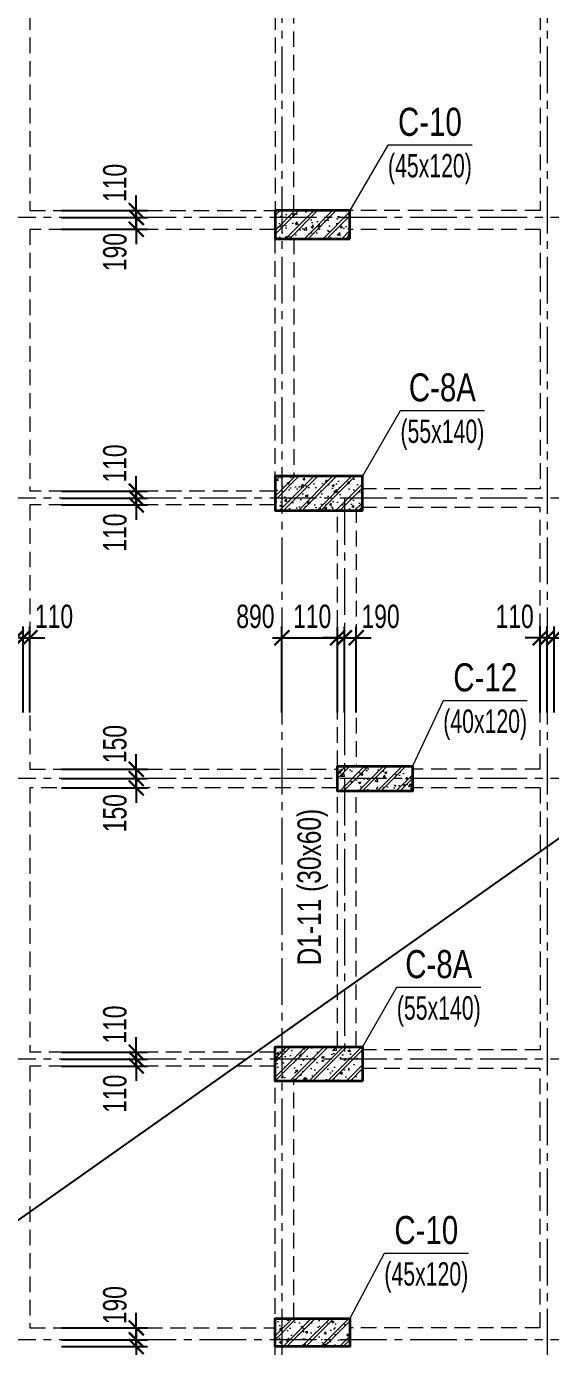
# Model space of a CAD drawing. Header units: millimetres. Extents: x 0 to 132533, y 0 to 93608.
# Drawn here: x 57692 to 66092, y 38627 to 59802 of the extents above; entities that cross this region are included whole.
import ezdxf
from ezdxf.enums import TextEntityAlignment as Align

# ---------------------------------------------------------------- set-up
doc = ezdxf.new("R2010")
doc.units = ezdxf.units.MM
doc.header["$LTSCALE"] = 1000
doc.header["$MEASUREMENT"] = 0
doc.linetypes.add('CENTER2', pattern=[1.125, 0.75, -0.125, 0.125, -0.125])
doc.linetypes.add('HIDDEN', pattern=[0.375, 0.25, -0.125])
for name, color, linetype, lineweight in [('CDC.01.AXIS', 160, 'CENTER2', 13), ('CDC.02.DIM', 1, 'Continuous', 18), ('CDC.03.BORDER', 3, 'Continuous', 25), ('CDC.07.TEXTCOL', 3, 'Continuous', 18), ('CDC.08.TEXTBEAM', 2, 'Continuous', 18), ('CDC.09.COLUMN', 4, 'Continuous', 35), ('CDC.10.HATCH', 163, 'Continuous', 9), ('CDC.13.BEAM', 8, 'HIDDEN', 18), ('TEXTCOL_SHAPE', 6, 'Continuous', 20)]:
    doc.layers.add(name, color=color, linetype=linetype, lineweight=lineweight)
doc.layers.add('KCS_Plotter', color=11, linetype='Continuous', plot=False)
doc.styles.add('KCS_SMTEXT', font='arial.ttf', dxfattribs={"width": 0.7})
doc.dimstyles.new('KCS_DIM150', dxfattribs={"dimscale": 150, "dimtxt": 2.5, "dimasz": 1.6, "dimexe": 1.2, "dimexo": 0, "dimgap": 1, "dimtad": 1, "dimdec": 0, "dimzin": 0, "dimdsep": 46, "dimtxsty": 'KCS_SMTEXT', "dimblk": 'ARCHTICK', "dimcen": 0, "dimdle": 1, "dimclrd": 1, "dimclre": 1, "dimclrt": 2, "dimadec": 0, "dimazin": 0, "dimtfac": 1, "dimtdec": 0, "dimtix": 1, "dimtmove": 2, "dimatfit": 3, "dimfxl": 1, "dimtolj": 1, "dimtzin": 0, "dimarcsym": 0})
pattern_1 = [(50, (428814.13, -460582.55), (358.63009, -31.37607), [37.5, -412.5]), (355, (428814.13, -460582.55), (-69.37567, 376.09607), [30, -330]), (100.4514, (428844.02, -460585.17), (289.2547, 344.71977), [31.8701, -350.57106]), (46.1842, (428814.13, -460482.55), (533.62052, -82.7595), [56.25, -618.75]), (96.6356, (428858.6, -460489.45), (467.33135, 487.05894), [47.80514, -525.8565]), (351.1842, (428814.13, -460482.55), (467.33097, 487.0593), [45, -495]), (21, (428864.13, -460507.55), (298.45353, -201.30945), [37.5, -412.5]), (326, (428864.13, -460507.55), (121.65767, 362.57502), [30, -330]), (71.4514, (428889, -460524.33), (420.11131, 161.26525), [31.8701, -350.57106]), (37.5, (428814.13, -460582.55), (6.079928, 166.446927), [0, -326, 0, -335, 0, -331.25]), (7.5, (428814.13, -460582.55), (131.53477, 197.205856), [0, -191, 0, -318.5, 0, -126.25]), (327.5, (428702.63, -460582.55), (266.911218, -11.277436), [0, -125, 0, -390, 0, -517.5]), (317.5, (428652.63, -460582.55), (291.593085, 50.05249), [0, -162.5, 0, -259, 0, -367.5]), (45, (428814.13, -460582.55), (-150.26019, 150.26019), []), (45, (428814.13, -460521.3), (-150.26019, 150.26019), [])]
pattern_2 = [(50, (428814.13, -437987.55), (358.63009, -31.37607), [37.5, -412.5]), (355, (428814.13, -437987.55), (-69.37567, 376.09607), [30, -330]), (100.4514, (428844.02, -437990.17), (289.2547, 344.71977), [31.8701, -350.57106]), (46.1842, (428814.13, -437887.55), (533.62052, -82.7595), [56.25, -618.75]), (96.6356, (428858.6, -437894.45), (467.33135, 487.05894), [47.80514, -525.8565]), (351.1842, (428814.13, -437887.55), (467.33097, 487.0593), [45, -495]), (21, (428864.13, -437912.55), (298.45353, -201.30945), [37.5, -412.5]), (326, (428864.13, -437912.55), (121.65767, 362.57502), [30, -330]), (71.4514, (428889, -437929.33), (420.11131, 161.26525), [31.8701, -350.57106]), (37.5, (428814.13, -437987.55), (6.079928, 166.446927), [0, -326, 0, -335, 0, -331.25]), (7.5, (428814.13, -437987.55), (131.53477, 197.205856), [0, -191, 0, -318.5, 0, -126.25]), (327.5, (428702.63, -437987.55), (266.911218, -11.277436), [0, -125, 0, -390, 0, -517.5]), (317.5, (428652.63, -437987.55), (291.593085, 50.05249), [0, -162.5, 0, -259, 0, -367.5]), (45, (428814.13, -437987.55), (-150.26019, 150.26019), []), (45, (428814.13, -437926.3), (-150.26019, 150.26019), [])]

# ---------------------------------------------------------------- blocks, each defined once
blk = doc.blocks.new('_ArchTick')
at = {"color": 0, "linetype": 'ByBlock', "const_width": 0.15}
blk.add_lwpolyline([(-0.5, -0.5), (0.5, 0.5)], dxfattribs=at)
blk = doc.blocks.new('*D136')
at = {"layer": 'CDC.02.DIM', "color": 1, "lineweight": -2, "transparency": 16777216}
for p, q in [((59452, 56737), (59452, 56977)), ((58252, 56737), (59632, 56737)), ((58252, 56547), (59632, 56547)), ((59452, 56547), (59452, 56737)), ((59452, 56547), (59452, 56307))]:
    blk.add_line(p, q, dxfattribs=at)
at = {"layer": 'Defpoints', "color": 0, "transparency": 16777216}
for p in [(58252, 56737), (58252, 56547), (59452, 56737)]:
    blk.add_point(p, dxfattribs=at)
at = {"layer": 'CDC.02.DIM', "color": 1, "lineweight": -2, "transparency": 16777216, "xscale": 240, "yscale": 240, "zscale": 240}
for p, rotation in [((59452, 56737), 270), ((59452, 56547), 90)]:
    blk.add_blockref('_ArchTick', p, dxfattribs=dict(at, rotation=rotation))
at = {"layer": 'CDC.02.DIM', "color": 2, "transparency": 16777216, "insert": (59110, 56182), "char_height": 375, "attachment_point": 5, "rotation": 90, "style": 'KCS_SMTEXT'}
blk.add_mtext('\\A1;190', dxfattribs=at)
blk = doc.blocks.new('*D137')
at = {"layer": 'CDC.02.DIM', "color": 1, "lineweight": -2, "transparency": 16777216}
for p, q in [((59452, 56847), (59452, 57087)), ((58252, 56847), (59632, 56847)), ((59452, 56847), (59452, 56737)), ((58252, 56737), (59632, 56737)), ((59452, 56737), (59452, 56497))]:
    blk.add_line(p, q, dxfattribs=at)
at = {"layer": 'Defpoints', "color": 0, "transparency": 16777216}
for p in [(58252, 56847), (58252, 56737), (59452, 56737)]:
    blk.add_point(p, dxfattribs=at)
at = {"layer": 'CDC.02.DIM', "color": 1, "lineweight": -2, "transparency": 16777216, "xscale": 240, "yscale": 240, "zscale": 240}
for p, rotation in [((59452, 56847), 270), ((59452, 56737), 90)]:
    blk.add_blockref('_ArchTick', p, dxfattribs=dict(at, rotation=rotation))
at = {"layer": 'CDC.02.DIM', "color": 2, "transparency": 16777216, "insert": (59110, 57291), "char_height": 375, "attachment_point": 5, "rotation": 90, "style": 'KCS_SMTEXT'}
blk.add_mtext('\\A1;110', dxfattribs=at)
blk = doc.blocks.new('*D138')
at = {"layer": 'CDC.02.DIM', "color": 1, "lineweight": -2, "transparency": 16777216}
for p, q in [((59452, 52237), (59452, 52477)), ((58252, 52237), (59632, 52237)), ((58252, 52127), (59632, 52127)), ((59452, 52127), (59452, 52237)), ((59452, 52127), (59452, 51887))]:
    blk.add_line(p, q, dxfattribs=at)
at = {"layer": 'Defpoints', "color": 0, "transparency": 16777216}
for p in [(58252, 52237), (58252, 52127), (59452, 52237)]:
    blk.add_point(p, dxfattribs=at)
at = {"layer": 'CDC.02.DIM', "color": 1, "lineweight": -2, "transparency": 16777216, "xscale": 240, "yscale": 240, "zscale": 240}
for p, rotation in [((59452, 52237), 270), ((59452, 52127), 90)]:
    blk.add_blockref('_ArchTick', p, dxfattribs=dict(at, rotation=rotation))
at = {"layer": 'CDC.02.DIM', "color": 2, "transparency": 16777216, "insert": (59110, 51682), "char_height": 375, "attachment_point": 5, "rotation": 90, "style": 'KCS_SMTEXT'}
blk.add_mtext('\\A1;110', dxfattribs=at)
blk = doc.blocks.new('*D139')
at = {"layer": 'CDC.02.DIM', "color": 1, "lineweight": -2, "transparency": 16777216}
for p, q in [((59452, 52347), (59452, 52587)), ((58252, 52347), (59632, 52347)), ((59452, 52347), (59452, 52237)), ((58252, 52237), (59632, 52237)), ((59452, 52237), (59452, 51997))]:
    blk.add_line(p, q, dxfattribs=at)
at = {"layer": 'Defpoints', "color": 0, "transparency": 16777216}
for p in [(58252, 52347), (58252, 52237), (59452, 52237)]:
    blk.add_point(p, dxfattribs=at)
at = {"layer": 'CDC.02.DIM', "color": 1, "lineweight": -2, "transparency": 16777216, "xscale": 240, "yscale": 240, "zscale": 240}
for p, rotation in [((59452, 52347), 270), ((59452, 52237), 90)]:
    blk.add_blockref('_ArchTick', p, dxfattribs=dict(at, rotation=rotation))
at = {"layer": 'CDC.02.DIM', "color": 2, "transparency": 16777216, "insert": (59110, 52791), "char_height": 375, "attachment_point": 5, "rotation": 90, "style": 'KCS_SMTEXT'}
blk.add_mtext('\\A1;110', dxfattribs=at)
blk = doc.blocks.new('*D140')
at = {"layer": 'CDC.02.DIM', "color": 1, "lineweight": -2, "transparency": 16777216}
for p, q in [((59452, 47737), (59452, 47977)), ((58252, 47737), (59632, 47737)), ((59452, 47587), (59452, 47737)), ((58252, 47587), (59632, 47587)), ((59452, 47587), (59452, 47347))]:
    blk.add_line(p, q, dxfattribs=at)
at = {"layer": 'Defpoints', "color": 0, "transparency": 16777216}
for p in [(58252, 47737), (59452, 47737), (58252, 47587)]:
    blk.add_point(p, dxfattribs=at)
at = {"layer": 'CDC.02.DIM', "color": 1, "lineweight": -2, "transparency": 16777216, "xscale": 240, "yscale": 240, "zscale": 240}
for p, rotation in [((59452, 47737), 270), ((59452, 47587), 90)]:
    blk.add_blockref('_ArchTick', p, dxfattribs=dict(at, rotation=rotation))
at = {"layer": 'CDC.02.DIM', "color": 2, "transparency": 16777216, "insert": (59110, 47182), "char_height": 375, "attachment_point": 5, "rotation": 90, "style": 'KCS_SMTEXT'}
blk.add_mtext('\\A1;150', dxfattribs=at)
blk = doc.blocks.new('*D141')
at = {"layer": 'CDC.02.DIM', "color": 1, "lineweight": -2, "transparency": 16777216}
for p, q in [((59452, 47887), (59452, 48127)), ((58252, 47887), (59632, 47887)), ((59452, 47887), (59452, 47737)), ((58252, 47737), (59632, 47737)), ((59452, 47737), (59452, 47497))]:
    blk.add_line(p, q, dxfattribs=at)
at = {"layer": 'Defpoints', "color": 0, "transparency": 16777216}
for p in [(58252, 47887), (58252, 47737), (59452, 47737)]:
    blk.add_point(p, dxfattribs=at)
at = {"layer": 'CDC.02.DIM', "color": 1, "lineweight": -2, "transparency": 16777216, "xscale": 240, "yscale": 240, "zscale": 240}
for p, rotation in [((59452, 47887), 270), ((59452, 47737), 90)]:
    blk.add_blockref('_ArchTick', p, dxfattribs=dict(at, rotation=rotation))
at = {"layer": 'CDC.02.DIM', "color": 2, "transparency": 16777216, "insert": (59110, 48291), "char_height": 375, "attachment_point": 5, "rotation": 90, "style": 'KCS_SMTEXT'}
blk.add_mtext('\\A1;150', dxfattribs=at)
blk = doc.blocks.new('*D142')
at = {"layer": 'CDC.02.DIM', "color": 1, "lineweight": -2, "transparency": 16777216}
for p, q in [((59452, 38737), (59452, 38977)), ((58252, 38737), (59632, 38737)), ((58252, 38627), (59632, 38627)), ((59452, 38627), (59452, 38737)), ((59452, 38627), (59452, 38387))]:
    blk.add_line(p, q, dxfattribs=at)
at = {"layer": 'Defpoints', "color": 0, "transparency": 16777216}
for p in [(58252, 38737), (58252, 38627), (59452, 38737)]:
    blk.add_point(p, dxfattribs=at)
at = {"layer": 'CDC.02.DIM', "color": 1, "lineweight": -2, "transparency": 16777216, "xscale": 240, "yscale": 240, "zscale": 240}
for p, rotation in [((59452, 38737), 270), ((59452, 38627), 90)]:
    blk.add_blockref('_ArchTick', p, dxfattribs=dict(at, rotation=rotation))
at = {"layer": 'CDC.02.DIM', "color": 2, "transparency": 16777216, "insert": (59110, 38182), "char_height": 375, "attachment_point": 5, "rotation": 90, "style": 'KCS_SMTEXT'}
blk.add_mtext('\\A1;110', dxfattribs=at)
blk = doc.blocks.new('*D143')
at = {"layer": 'CDC.02.DIM', "color": 1, "lineweight": -2, "transparency": 16777216}
for p, q in [((59452, 38927), (59452, 39167)), ((58252, 38927), (59632, 38927)), ((59452, 38927), (59452, 38737)), ((58252, 38737), (59632, 38737)), ((59452, 38737), (59452, 38497))]:
    blk.add_line(p, q, dxfattribs=at)
at = {"layer": 'Defpoints', "color": 0, "transparency": 16777216}
for p in [(58252, 38927), (58252, 38737), (59452, 38737)]:
    blk.add_point(p, dxfattribs=at)
at = {"layer": 'CDC.02.DIM', "color": 1, "lineweight": -2, "transparency": 16777216, "xscale": 240, "yscale": 240, "zscale": 240}
for p, rotation in [((59452, 38927), 270), ((59452, 38737), 90)]:
    blk.add_blockref('_ArchTick', p, dxfattribs=dict(at, rotation=rotation))
at = {"layer": 'CDC.02.DIM', "color": 2, "transparency": 16777216, "insert": (59110, 39291), "char_height": 375, "attachment_point": 5, "rotation": 90, "style": 'KCS_SMTEXT'}
blk.add_mtext('\\A1;190', dxfattribs=at)
blk = doc.blocks.new('*D144')
at = {"layer": 'CDC.02.DIM', "color": 1, "lineweight": -2, "transparency": 16777216}
for p, q in [((59452, 43237), (59452, 43477)), ((58252, 43237), (59632, 43237)), ((59452, 43127), (59452, 43237)), ((58252, 43127), (59632, 43127)), ((59452, 43127), (59452, 42887))]:
    blk.add_line(p, q, dxfattribs=at)
at = {"layer": 'Defpoints', "color": 0, "transparency": 16777216}
for p in [(58252, 43237), (59452, 43237), (58252, 43127)]:
    blk.add_point(p, dxfattribs=at)
at = {"layer": 'CDC.02.DIM', "color": 1, "lineweight": -2, "transparency": 16777216, "xscale": 240, "yscale": 240, "zscale": 240}
for p, rotation in [((59452, 43237), 270), ((59452, 43127), 90)]:
    blk.add_blockref('_ArchTick', p, dxfattribs=dict(at, rotation=rotation))
at = {"layer": 'CDC.02.DIM', "color": 2, "transparency": 16777216, "insert": (59110, 42682), "char_height": 375, "attachment_point": 5, "rotation": 90, "style": 'KCS_SMTEXT'}
blk.add_mtext('\\A1;110', dxfattribs=at)
blk = doc.blocks.new('*D145')
at = {"layer": 'CDC.02.DIM', "color": 1, "lineweight": -2, "transparency": 16777216}
for p, q in [((59452, 43347), (59452, 43587)), ((58252, 43347), (59632, 43347)), ((58252, 43237), (59632, 43237)), ((59452, 43347), (59452, 43237)), ((59452, 43237), (59452, 42997))]:
    blk.add_line(p, q, dxfattribs=at)
at = {"layer": 'Defpoints', "color": 0, "transparency": 16777216}
for p in [(58252, 43347), (58252, 43237), (59452, 43237)]:
    blk.add_point(p, dxfattribs=at)
at = {"layer": 'CDC.02.DIM', "color": 1, "lineweight": -2, "transparency": 16777216, "xscale": 240, "yscale": 240, "zscale": 240}
for p, rotation in [((59452, 43347), 270), ((59452, 43237), 90)]:
    blk.add_blockref('_ArchTick', p, dxfattribs=dict(at, rotation=rotation))
at = {"layer": 'CDC.02.DIM', "color": 2, "transparency": 16777216, "insert": (59110, 43791), "char_height": 375, "attachment_point": 5, "rotation": 90, "style": 'KCS_SMTEXT'}
blk.add_mtext('\\A1;110', dxfattribs=at)
blk = doc.blocks.new('*D232')
at = {"layer": 'CDC.02.DIM', "color": 1, "lineweight": -2, "transparency": 16777216}
for p, q in [((57637, 49996), (57397, 49996)), ((57637, 48796), (57637, 50176)), ((57637, 49996), (57747, 49996)), ((57747, 48796), (57747, 50176)), ((57747, 49996), (57987, 49996))]:
    blk.add_line(p, q, dxfattribs=at)
at = {"layer": 'Defpoints', "color": 0, "transparency": 16777216}
for p in [(57747, 49996), (57637, 48796), (57747, 48796)]:
    blk.add_point(p, dxfattribs=at)
at = {"layer": 'CDC.02.DIM', "color": 1, "lineweight": -2, "transparency": 16777216, "xscale": 240, "yscale": 240, "zscale": 240}
blk.add_blockref('_ArchTick', (57637, 49996), dxfattribs=at)
at = {"layer": 'CDC.02.DIM', "color": 1, "lineweight": -2, "transparency": 16777216, "xscale": 240, "yscale": 240, "zscale": 240, "rotation": 180}
blk.add_blockref('_ArchTick', (57747, 49996), dxfattribs=at)
at = {"layer": 'CDC.02.DIM', "color": 2, "transparency": 16777216, "insert": (58134, 50337), "char_height": 375, "attachment_point": 5, "style": 'KCS_SMTEXT'}
blk.add_mtext('\\A1;110', dxfattribs=at)
blk = doc.blocks.new('*D233')
at = {"layer": 'CDC.02.DIM', "color": 1, "lineweight": -2, "transparency": 16777216}
for p, q in [((57527, 49996), (57287, 49996)), ((57527, 48796), (57527, 50176)), ((57637, 49996), (57527, 49996)), ((57637, 48796), (57637, 50176)), ((57637, 49996), (57877, 49996))]:
    blk.add_line(p, q, dxfattribs=at)
at = {"layer": 'Defpoints', "color": 0, "transparency": 16777216}
for p in [(57527, 49996), (57527, 48796), (57637, 48796)]:
    blk.add_point(p, dxfattribs=at)
at = {"layer": 'CDC.02.DIM', "color": 1, "lineweight": -2, "transparency": 16777216, "xscale": 240, "yscale": 240, "zscale": 240}
blk.add_blockref('_ArchTick', (57527, 49996), dxfattribs=at)
at = {"layer": 'CDC.02.DIM', "color": 1, "lineweight": -2, "transparency": 16777216, "xscale": 240, "yscale": 240, "zscale": 240, "rotation": 180}
blk.add_blockref('_ArchTick', (57637, 49996), dxfattribs=at)
at = {"layer": 'CDC.02.DIM', "color": 2, "transparency": 16777216, "insert": (57116, 50337), "char_height": 375, "attachment_point": 5, "style": 'KCS_SMTEXT'}
blk.add_mtext('\\A1;110', dxfattribs=at)
blk = doc.blocks.new('*D234')
at = {"layer": 'CDC.02.DIM', "color": 1, "lineweight": -2, "transparency": 16777216}
for p, q in [((66037, 49996), (65797, 49996)), ((66037, 48796), (66037, 50176)), ((66037, 49996), (66147, 49996)), ((66147, 48796), (66147, 50176)), ((66147, 49996), (66387, 49996))]:
    blk.add_line(p, q, dxfattribs=at)
at = {"layer": 'Defpoints', "color": 0, "transparency": 16777216}
for p in [(66147, 49996), (66037, 48796), (66147, 48796)]:
    blk.add_point(p, dxfattribs=at)
at = {"layer": 'CDC.02.DIM', "color": 1, "lineweight": -2, "transparency": 16777216, "xscale": 240, "yscale": 240, "zscale": 240}
blk.add_blockref('_ArchTick', (66037, 49996), dxfattribs=at)
at = {"layer": 'CDC.02.DIM', "color": 1, "lineweight": -2, "transparency": 16777216, "xscale": 240, "yscale": 240, "zscale": 240, "rotation": 180}
blk.add_blockref('_ArchTick', (66147, 49996), dxfattribs=at)
at = {"layer": 'CDC.02.DIM', "color": 2, "transparency": 16777216, "insert": (66534, 50337), "char_height": 375, "attachment_point": 5, "style": 'KCS_SMTEXT'}
blk.add_mtext('\\A1;110', dxfattribs=at)
blk = doc.blocks.new('*D235')
at = {"layer": 'CDC.02.DIM', "color": 1, "lineweight": -2, "transparency": 16777216}
for p, q in [((65927, 49996), (65687, 49996)), ((65927, 48796), (65927, 50176)), ((66037, 49996), (65927, 49996)), ((66037, 48796), (66037, 50176)), ((66037, 49996), (66277, 49996))]:
    blk.add_line(p, q, dxfattribs=at)
at = {"layer": 'Defpoints', "color": 0, "transparency": 16777216}
for p in [(65927, 49996), (65927, 48796), (66037, 48796)]:
    blk.add_point(p, dxfattribs=at)
at = {"layer": 'CDC.02.DIM', "color": 1, "lineweight": -2, "transparency": 16777216, "xscale": 240, "yscale": 240, "zscale": 240}
blk.add_blockref('_ArchTick', (65927, 49996), dxfattribs=at)
at = {"layer": 'CDC.02.DIM', "color": 1, "lineweight": -2, "transparency": 16777216, "xscale": 240, "yscale": 240, "zscale": 240, "rotation": 180}
blk.add_blockref('_ArchTick', (66037, 49996), dxfattribs=at)
at = {"layer": 'CDC.02.DIM', "color": 2, "transparency": 16777216, "insert": (65516, 50337), "char_height": 375, "attachment_point": 5, "style": 'KCS_SMTEXT'}
blk.add_mtext('\\A1;110', dxfattribs=at)
blk = doc.blocks.new('*D238')
at = {"layer": 'CDC.02.DIM', "color": 1, "lineweight": -2, "transparency": 16777216}
for p, q in [((62787, 49996), (62547, 49996)), ((62787, 48796), (62787, 50176)), ((62787, 49996), (62977, 49996)), ((62977, 48796), (62977, 50176)), ((62977, 49996), (63217, 49996))]:
    blk.add_line(p, q, dxfattribs=at)
at = {"layer": 'Defpoints', "color": 0, "transparency": 16777216}
for p in [(62977, 49996), (62787, 48796), (62977, 48796)]:
    blk.add_point(p, dxfattribs=at)
at = {"layer": 'CDC.02.DIM', "color": 1, "lineweight": -2, "transparency": 16777216, "xscale": 240, "yscale": 240, "zscale": 240}
blk.add_blockref('_ArchTick', (62787, 49996), dxfattribs=at)
at = {"layer": 'CDC.02.DIM', "color": 1, "lineweight": -2, "transparency": 16777216, "xscale": 240, "yscale": 240, "zscale": 240, "rotation": 180}
blk.add_blockref('_ArchTick', (62977, 49996), dxfattribs=at)
at = {"layer": 'CDC.02.DIM', "color": 2, "transparency": 16777216, "insert": (63367, 50337), "char_height": 375, "attachment_point": 5, "style": 'KCS_SMTEXT'}
blk.add_mtext('\\A1;190', dxfattribs=at)
blk = doc.blocks.new('*D239')
at = {"layer": 'CDC.02.DIM', "color": 1, "lineweight": -2, "transparency": 16777216}
for p, q in [((62677, 49996), (62437, 49996)), ((62677, 48796), (62677, 50176)), ((62787, 49996), (62677, 49996)), ((62787, 48796), (62787, 50176)), ((62787, 49996), (63027, 49996))]:
    blk.add_line(p, q, dxfattribs=at)
at = {"layer": 'Defpoints', "color": 0, "transparency": 16777216}
for p in [(62677, 49996), (62677, 48796), (62787, 48796)]:
    blk.add_point(p, dxfattribs=at)
at = {"layer": 'CDC.02.DIM', "color": 1, "lineweight": -2, "transparency": 16777216, "xscale": 240, "yscale": 240, "zscale": 240}
blk.add_blockref('_ArchTick', (62677, 49996), dxfattribs=at)
at = {"layer": 'CDC.02.DIM', "color": 1, "lineweight": -2, "transparency": 16777216, "xscale": 240, "yscale": 240, "zscale": 240, "rotation": 180}
blk.add_blockref('_ArchTick', (62787, 49996), dxfattribs=at)
at = {"layer": 'CDC.02.DIM', "color": 2, "transparency": 16777216, "insert": (62271, 50337), "char_height": 375, "attachment_point": 5, "style": 'KCS_SMTEXT'}
blk.add_mtext('\\A1;110', dxfattribs=at)
blk = doc.blocks.new('*D240')
at = {"layer": 'CDC.02.DIM', "color": 1, "lineweight": -2, "transparency": 16777216}
for p, q in [((61637, 49996), (62827, 49996)), ((61787, 48796), (61787, 50176)), ((62677, 48796), (62677, 50176))]:
    blk.add_line(p, q, dxfattribs=at)
at = {"layer": 'Defpoints', "color": 0, "transparency": 16777216}
for p in [(62677, 49996), (61787, 48796), (62677, 48796)]:
    blk.add_point(p, dxfattribs=at)
at = {"layer": 'CDC.02.DIM', "color": 1, "lineweight": -2, "transparency": 16777216, "xscale": 240, "yscale": 240, "zscale": 240, "rotation": 180}
blk.add_blockref('_ArchTick', (61787, 49996), dxfattribs=at)
at = {"layer": 'CDC.02.DIM', "color": 1, "lineweight": -2, "transparency": 16777216, "xscale": 240, "yscale": 240, "zscale": 240}
blk.add_blockref('_ArchTick', (62677, 49996), dxfattribs=at)
at = {"layer": 'CDC.02.DIM', "color": 2, "transparency": 16777216, "insert": (61361, 50337), "char_height": 375, "attachment_point": 5, "style": 'KCS_SMTEXT'}
blk.add_mtext('\\A1;890', dxfattribs=at)

msp = doc.modelspace()

# ---------------------------------------------------------------- hatches: boundary and pattern name
at = {"layer": 'CDC.10.HATCH'}
h = msp.add_hatch(dxfattribs=at)
h.set_pattern_fill('BT-01', color=256, scale=50, pattern_type=2)
h.set_pattern_definition(pattern_2)
h.paths.add_polyline_path([(62876.5, 56846.5), (62876.5, 56396.5), (61676.5, 56396.5), (61676.5, 56846.5)])
h = msp.add_hatch(dxfattribs=at)
h.set_pattern_fill('BT-01', color=256, scale=50, pattern_type=2)
h.set_pattern_definition(pattern_1)
h.paths.add_polyline_path([(63076.5, 52036.5), (61676.5, 52036.5), (61676.5, 52586.5), (63076.5, 52586.5)])
h = msp.add_hatch(dxfattribs=at)
h.set_pattern_fill('BT-01', color=256, scale=50, pattern_type=2)
h.set_pattern_definition([(50, (456714.13, -433637.55), (358.63009, -31.37607), [37.5, -412.5]), (355, (456714.13, -433637.55), (-69.37567, 376.09607), [30, -330]), (100.4514, (456744.02, -433640.17), (289.2547, 344.71977), [31.8701, -350.57106]), (46.1842, (456714.13, -433537.55), (533.62052, -82.7595), [56.25, -618.75]), (96.6356, (456758.6, -433544.45), (467.33135, 487.05894), [47.80514, -525.8565]), (351.1842, (456714.13, -433537.55), (467.33097, 487.0593), [45, -495]), (21, (456764.13, -433562.55), (298.45353, -201.30945), [37.5, -412.5]), (326, (456764.13, -433562.55), (121.65767, 362.57502), [30, -330]), (71.4514, (456789, -433579.33), (420.11131, 161.26525), [31.8701, -350.57106]), (37.5, (456714.13, -433637.55), (6.079928, 166.446927), [0, -326, 0, -335, 0, -331.25]), (7.5, (456714.13, -433637.55), (131.53477, 197.205856), [0, -191, 0, -318.5, 0, -126.25]), (327.5, (456602.63, -433637.55), (266.911218, -11.277436), [0, -125, 0, -390, 0, -517.5]), (317.5, (456552.63, -433637.55), (291.593085, 50.05249), [0, -162.5, 0, -259, 0, -367.5]), (45, (456714.13, -433637.55), (-150.26019, 150.26019), []), (45, (456714.13, -433576.3), (-150.26019, 150.26019), [])])
h.paths.add_polyline_path([(63876.5, 47536.5), (62676.5, 47536.5), (62676.5, 47936.5), (63876.5, 47936.5)])
h = msp.add_hatch(dxfattribs=at)
h.set_pattern_fill('BT-01', color=256, scale=50, pattern_type=2)
h.set_pattern_definition(pattern_1)
h.paths.add_polyline_path([(63076.5, 43436.5), (61676.5, 43436.5), (61676.5, 42886.5), (63076.5, 42886.5)])
h = msp.add_hatch(dxfattribs=at)
h.set_pattern_fill('BT-01', color=256, scale=50, pattern_type=2)
h.set_pattern_definition(pattern_2)
h.paths.add_polyline_path([(62876.5, 38626.5), (62876.5, 39076.5), (61676.5, 39076.5), (61676.5, 38626.5)])

# ---------------------------------------------------------------- linework, layer by layer
at = {"layer": 'CDC.01.AXIS'}
for p, q in [((61786.5, 85356.5), (61786.5, 10116.5)), ((66036.5, 85356.5), (66036.5, 10116.5)), ((93840.4, 56736.5), (13229.2, 56736.5)), ((93840.4, 52236.5), (13229.2, 52236.5)), ((62786.5, 52236.5), (62786.5, 43236.5)), ((93840.4, 47736.5), (13229.2, 47736.5)), ((93840.4, 43236.5), (13229.2, 43236.5)), ((93840.4, 38736.5), (13229.2, 38736.5))]:
    msp.add_line(p, q, dxfattribs=at)
at = {"layer": 'CDC.03.BORDER'}
msp.add_line((62476.5, 56846.5), (61676.5, 56846.5), dxfattribs=at)
at = {"layer": 'CDC.07.TEXTCOL', "color": 8}
for p, q in [((63482.7, 57896.5), (62876.5, 56846.5)), ((64832.7, 57896.5), (63482.7, 57896.5)), ((63682.7, 53636.5), (63076.5, 52586.5)), ((65032.7, 53636.5), (63682.7, 53636.5)), ((64368.6, 48986.5), (63876.5, 47936.5)), ((65718.6, 48986.5), (64368.6, 48986.5)), ((63625, 44386.5), (63076.5, 43436.5)), ((64975, 44386.5), (63625, 44386.5)), ((63425, 40121.5), (62876.5, 39076.5)), ((64775, 40121.5), (63425, 40121.5))]:
    msp.add_line(p, q, dxfattribs=at)
at = {"layer": 'CDC.09.COLUMN'}
for points in [[(62876.5, 56396.5), (62876.5, 56846.5), (61676.5, 56846.5), (61676.5, 56396.5)], [(63076.5, 52586.5), (61676.5, 52586.5), (61676.5, 52036.5), (63076.5, 52036.5)], [(62676.5, 47936.5), (63876.5, 47936.5), (63876.5, 47536.5), (62676.5, 47536.5)], [(63076.5, 42886.5), (61676.5, 42886.5), (61676.5, 43436.5), (63076.5, 43436.5)], [(62876.5, 39076.5), (62876.5, 38626.5), (61676.5, 38626.5), (61676.5, 39076.5)]]:
    msp.add_lwpolyline(points, close=True, dxfattribs=at)
at = {"layer": 'CDC.13.BEAM'}
for p, q in [((57746.5, 60746.5), (57746.5, 56846.5)), ((61676.5, 60746.5), (61676.5, 56846.5)), ((61976.5, 56846.5), (61976.5, 60746.5)), ((65926.5, 60746.5), (65926.5, 56846.5)), ((57746.5, 56846.5), (61676.5, 56846.5)), ((65926.5, 56846.5), (61976.5, 56846.5)), ((61676.5, 56546.5), (57746.5, 56546.5)), ((57746.5, 56546.5), (57746.5, 52346.5)), ((61676.5, 52036.5), (61676.5, 56546.5)), ((65926.5, 56546.5), (62876.5, 56546.5)), ((65926.5, 56546.5), (65926.5, 52386.5)), ((61976.5, 56396.5), (61976.5, 52586.5)), ((61676.5, 52346.5), (57746.5, 52346.5)), ((65926.5, 52386.5), (63076.5, 52386.5)), ((57746.5, 52126.5), (57746.5, 47886.5)), ((61676.5, 52126.5), (57746.5, 52126.5)), ((62676.5, 43436.5), (62676.5, 52036.5)), ((65926.5, 52086.5), (62976.5, 52086.5)), ((62976.5, 52086.5), (62976.5, 47936.5)), ((65926.5, 47886.5), (65926.5, 52086.5)), ((57746.5, 47886.5), (62676.5, 47886.5)), ((65926.5, 47886.5), (63876.5, 47886.5)), ((62676.5, 47586.5), (57746.5, 47586.5)), ((57746.5, 47586.5), (57746.5, 43346.5)), ((62976.5, 43436.5), (62976.5, 47536.5)), ((65926.5, 47586.5), (63876.5, 47586.5)), ((65926.5, 47586.5), (65926.5, 43386.5)), ((61676.5, 34276.5), (61676.5, 43436.5)), ((61676.5, 43346.5), (57746.5, 43346.5)), ((65926.5, 43386.5), (63076.5, 43386.5)), ((57746.5, 43126.5), (57746.5, 38926.5)), ((61676.5, 43126.5), (57746.5, 43126.5)), ((65926.5, 43086.5), (63076.5, 43086.5)), ((65926.5, 38926.5), (65926.5, 43086.5)), ((61976.5, 39076.5), (61976.5, 42886.5)), ((57746.5, 38926.5), (61676.5, 38926.5)), ((65926.5, 38926.5), (62876.5, 38926.5))]:
    msp.add_line(p, q, dxfattribs=at)
at = {"layer": 'KCS_Plotter'}
msp.add_line((0, 0), (132533.2, 93608.5), dxfattribs=at)

# ---------------------------------------------------------------- texts
at = {"layer": 'CDC.07.TEXTCOL', "style": 'KCS_SMTEXT', "width": 0.75}
for s, p in [('C-10', (64157.7, 58271.5)), ('C-8A', (64357.7, 54011.5)), ('C-12', (65043.6, 49361.5)), ('C-8A', (64300, 44761.5)), ('C-10', (64100, 40496.5))]:
    msp.add_text(s, height=450, dxfattribs=at).set_placement(p, align=Align.MIDDLE)
at = {"layer": 'CDC.08.TEXTBEAM', "style": 'KCS_SMTEXT', "width": 0.75}
msp.add_text('D1-11 (30x60)', height=375, rotation=90, dxfattribs=at).set_placement((62034.9, 44740.5), align=Align.TOP_LEFT)
at = {"layer": 'TEXTCOL_SHAPE', "style": 'KCS_SMTEXT', "width": 0.65}
for s, p in [('(45x120)', (64157.7, 57521.5)), ('(55x140)', (64357.7, 53261.5)), ('(40x120)', (65043.6, 48611.5)), ('(55x140)', (64300, 44011.5)), ('(45x120)', (64100, 39746.5))]:
    msp.add_text(s, height=375, dxfattribs=at).set_placement(p, align=Align.MIDDLE)

# ---------------------------------------------------------------- dimensions: what is measured, and where the dimension line sits
at = {"layer": 'CDC.02.DIM'}
for base, p1, p2, angle, picture, middle in [((59451.7, 56736.5), (58251.7, 56846.5), (58251.7, 56736.5), 270, '*D137', (59110.2, 57290.7)), ((59451.7, 56736.5), (58251.7, 56546.5), (58251.7, 56736.5), 90, '*D136', (59110.2, 56182.4)), ((59451.7, 52236.5), (58251.7, 52346.5), (58251.7, 52236.5), 270, '*D139', (59110.2, 52790.7)), ((59451.7, 52236.5), (58251.7, 52126.5), (58251.7, 52236.5), 90, '*D138', (59110.2, 51682.4)), ((57526.5, 49995.7), (57636.5, 48795.7), (57526.5, 48795.7), 180, '*D233', (57116.1, 50337.2)), ((62676.5, 49995.7), (62786.5, 48795.7), (62676.5, 48795.7), 180, '*D239', (62271.2, 50337.2)), ((65926.5, 49995.7), (66036.5, 48795.7), (65926.5, 48795.7), 180, '*D235', (65516.1, 50337.2)), ((59451.7, 47736.5), (58251.7, 47886.5), (58251.7, 47736.5), 270, '*D141', (59110.2, 48290.7)), ((59451.7, 47736.5), (58251.7, 47586.5), (58251.7, 47736.5), 90, '*D140', (59110.2, 47182.4)), ((59451.7, 43236.5), (58251.7, 43346.5), (58251.7, 43236.5), 270, '*D145', (59110.2, 43790.7)), ((59451.7, 43236.5), (58251.7, 43126.5), (58251.7, 43236.5), 90, '*D144', (59110.2, 42682.4)), ((59451.7, 38736.5), (58251.7, 38926.5), (58251.7, 38736.5), 270, '*D143', (59110.2, 39290.7)), ((59451.7, 38736.5), (58251.7, 38626.5), (58251.7, 38736.5), 90, '*D142', (59110.2, 38182.4))]:
    dim = msp.add_linear_dim(base=base, p1=p1, p2=p2, angle=angle, dimstyle='KCS_DIM150', dxfattribs=at)
    dim.commit()
    dim.dimension.update_dxf_attribs({"geometry": picture, "text_midpoint": middle, "dimtype": 160})
for base, p1, p2, picture, middle in [((57746.5, 49995.7), (57636.5, 48795.7), (57746.5, 48795.7), '*D232', (58134, 50337.2)), ((62676.5, 49995.7), (61786.5, 48795.7), (62676.5, 48795.7), '*D240', (61361.5, 50337.2)), ((62976.5, 49995.7), (62786.5, 48795.7), (62976.5, 48795.7), '*D238', (63366.8, 50337.2)), ((66146.5, 49995.7), (66036.5, 48795.7), (66146.5, 48795.7), '*D234', (66534, 50337.2))]:
    dim = msp.add_linear_dim(base=base, p1=p1, p2=p2, dimstyle='KCS_DIM150', dxfattribs=at)
    dim.commit()
    dim.dimension.update_dxf_attribs({"geometry": picture, "text_midpoint": middle, "dimtype": 160})

doc.saveas('drawing.dxf')
